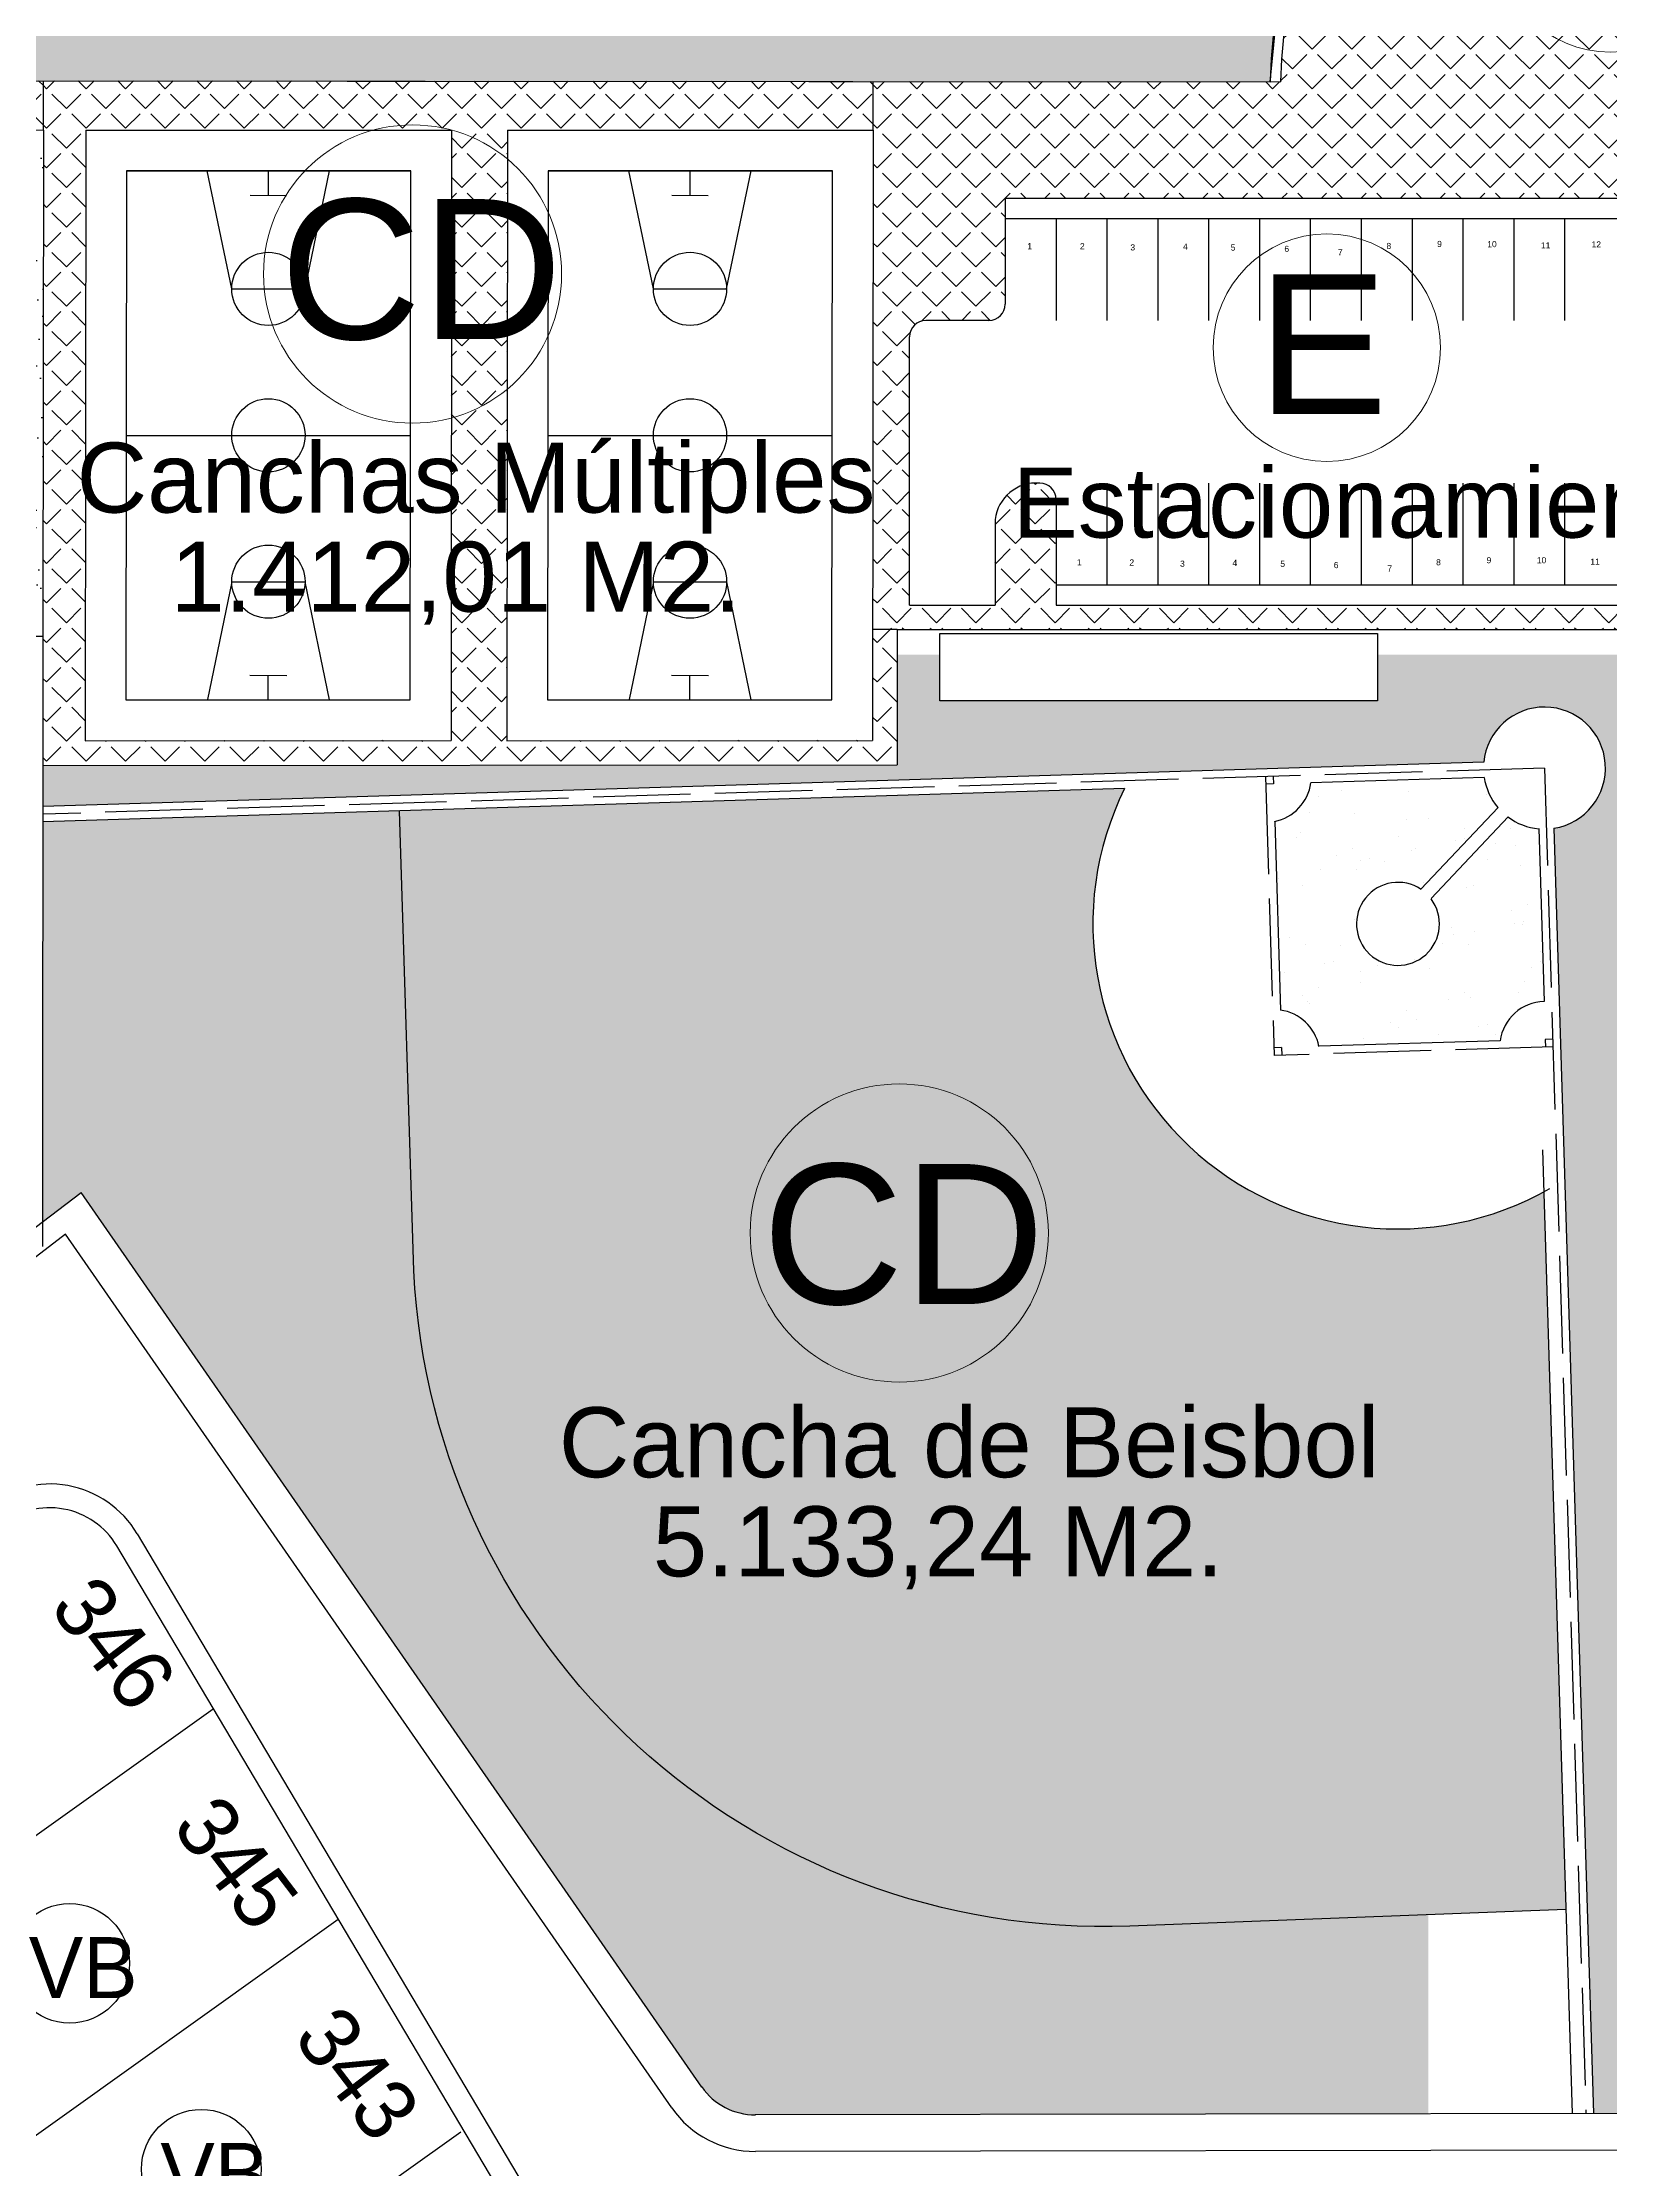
# Model space of a CAD drawing. Extents: x 472704 to 474638, y 1059265 to 1060325.
# Drawn here: x 473331.9 to 473409, y 1059725.5 to 1059830.1 of the extents above; entities that cross this region are included whole.
import ezdxf
from ezdxf.enums import TextEntityAlignment as Align

# ---------------------------------------------------------------- set-up
doc = ezdxf.new("R2010")
doc.units = 0
doc.header["$LTSCALE"] = 0.4
doc.header["$MEASUREMENT"] = 0
doc.linetypes.add('ACAD_ISO02W100', pattern=[15, 12, -3])
for name, color, linetype, lineweight in [('AREAS VERDAS', 72, 'CONTINUOUS', 25), ('CANCHA', 7, 'CONTINUOUS', 30), ('CANCHAS', 52, 'CONTINUOUS', 25)]:
    doc.layers.add(name, color=color, linetype=linetype, lineweight=lineweight)
for name, color, linetype in [('BIFAMILIARES', 6, 'CONTINUOUS'), ('NumeroPropu', 6, 'CONTINUOUS'), ('PARCELASPEOPUESTAS', 3, 'CONTINUOUS'), ('PISOS', 8, 'CONTINUOUS'), ('PoligonAV', 3, 'CONTINUOUS'), ('PROPUESTA_VIAS', 7, 'CONTINUOUS'), ('TEXTOPROPU', 7, 'CONTINUOUS'), ('TipoVivienda', 7, 'CONTINUOUS'), ('TOPONIMIA', 1, 'CONTINUOUS'), ('VIAPROPUESTA', 7, 'CONTINUOUS')]:
    doc.layers.add(name, color=color, linetype=linetype)
doc.styles.add('ARIAL', font='arial.ttf')
doc.styles.add('Numeros Parcelas', font='', dxfattribs={"height": 3})
doc.styles.add('ROMAND', font='arial.ttf')
doc.styles.add('TipoVivienda', font='', dxfattribs={"height": 3})
doc.styles.get('Numeros Parcelas').set_extended_font_data('AvantGarde Bk BT')
doc.styles.get('TipoVivienda').set_extended_font_data('AvantGarde Bk BT')
pattern_1 = [(45, (0, 0), (-0.9722718241, 0.9722718241), [1, -0.375]), (135, (0, 0), (-0.9722718241, -0.9722718241), [1, -0.375])]
pattern_2 = [(82.5, (0, 0), (-1.407013184, 1.3179271225), [0, -1.52, 0, -1.7, 0, -1.625]), (52.5, (0, 0), (-0.744137511, 3.2469797297), [0, -0.82, 0, -1.37, 0, -0.525]), (12.5, (-0.8697, -0.8697), (2.198029273, 2.2060323832), [0, -0.5, 0, -1.8, 0, -2.35]), (2.5, (-0.8697, -0.8697), (1.5050421636, 2.746262851), [0, -0.25, 0, -1.18, 0, -1.35])]

# ---------------------------------------------------------------- blocks, each defined once
blk = doc.blocks.new('CANCHAMULTIPLE')
at = {"layer": 'CANCHA'}
for p, q in [((-1.78, 29.48), (-13.67, 22.13)), ((11.89, 7.35), (-1.78, 29.48)), ((-13.67, 22.13), (0, 0)), ((0, 0), (11.89, 7.35))]:
    blk.add_line(p, q, dxfattribs=at)
at = {"layer": 'CANCHA', "ltscale": 0.5}
for p, q in [((-3.15, 21.81), (-5.18, 27.37)), ((-7.87, 24.3), (-6.34, 25.24)), ((-7.1, 24.77), (-7.73, 25.79)), ((-6.21, 19.91), (-10.29, 24.21)), ((-6.21, 19.91), (-3.15, 21.81)), ((-6.84, 11.05), (5.06, 18.42)), ((1.37, 7.67), (4.43, 9.56)), ((4.43, 9.56), (8.5, 5.26)), ((1.37, 7.67), (3.4, 2.11)), ((4.55, 4.23), (6.09, 5.18)), ((5.95, 3.68), (5.32, 4.7))]:
    blk.add_line(p, q, dxfattribs=at)
for centre in [(-4.68, 20.86), (-0.89, 14.74), (2.9, 8.62)]:
    blk.add_circle(centre, 1.8, dxfattribs=at)

msp = doc.modelspace()

# ---------------------------------------------------------------- hatches: boundary and pattern name
at = {"layer": 'AREAS VERDAS', "linetype": 'Continuous'}
h = msp.add_hatch(dxfattribs=at)
h.set_pattern_fill('AR-SAND', color=64, scale=3, style=0)
h.set_pattern_definition([(37.5, (0, 0), (-0.188980074, 5.780471307), [0, -4.56, 0, -5.1, 0, -4.875]), (7.5, (0, 0), (5.309330116, 8.466438196), [0, -2.46, 0, -4.11, 0, -1.575]), (327.5, (-3.69, 0), (9.342425585, 0.01697716), [0, -1.5, 0, -5.4, 0, -7.05]), (317.5, (-3.69, 0), (9.018379814, 2.633026695), [0, -0.75, 0, -3.54, 0, -4.05])])
h.paths.add_polyline_path([(473392.59, 1059831.8), (473394.84, 1059838.33), (473399.18, 1059844.05), (473404.49, 1059847.81), (473411.2, 1059849.98), (473416.59, 1059850.27), (473415.93, 1059922.11), (473436.53, 1059922.29), (473436.63, 1059911.67), (473448.39, 1059911.77), (473448.24, 1059923.77), (473470.14, 1059923.97), (473469.96, 1059952.8), (473471.84, 1059956.73), (473476.09, 1059957.7), (473532.78, 1059944.57), (473579.36, 1059995.05), (473584.97, 1059989.87), (473631.25, 1060025.55), (473713.15, 1060088.67), (473721.15, 1060082.71), (473748.97, 1060112.46), (473747.45, 1060113.87), (473789.96, 1060146.64), (473811, 1060165.02), (473871.08, 1060230.65), (473852.72, 1060250.12), (473548.47, 1060038.26), (473109.38, 1059707.59), (473156.48, 1059639.24), (473203.24, 1059674.87), (473196.54, 1059684.82), (473192.12, 1059691.72), (473231.1, 1059720.81), (473212.16, 1059746.83), (473256.63, 1059779.94), (473275.41, 1059793.96), (473279.1, 1059796.71), (473271.3, 1059790.89), (473286.9, 1059802.53), (473212.16, 1059746.83), (473231.1, 1059720.81), (473212.16, 1059746.83), (473321.37, 1059828.06), (473324.14, 1059828.21), (473392.23, 1059828.16)])
at = {"layer": 'AREAS VERDAS'}
h = msp.add_hatch(dxfattribs=at)
h.set_pattern_fill('AR-SAND', color=64, style=0)
h.set_pattern_definition([(37.5, (0, 0), (-0.0629933581, 1.926823769), [0, -1.52, 0, -1.7, 0, -1.625]), (7.5, (0, 0), (1.769776705, 2.822146065), [0, -0.82, 0, -1.37, 0, -0.525]), (327.5, (-1.23, 0), (3.1141418618, 0.0056590535), [0, -0.5, 0, -1.8, 0, -2.35]), (317.5, (-1.23, 0), (3.0061266046, 0.877675565), [0, -0.25, 0, -1.18, 0, -1.35])])
h.paths.add_polyline_path([(473331.91, 1059825.79), (473323.09, 1059825.8, 0.000189), (473323.09, 1059825.8, 0.000002), (473323.09, 1059825.8, 0.161663), (473321.29, 1059825.2), (473313.08, 1059819.07, 0.236498), (473311.87, 1059816.67), (473311.86, 1059803.78, -0.051584), (473313.57, 1059804.23, -0.092105), (473313.59, 1059804.79), (473313.2, 1059804.96), (473313.38, 1059805.05), (473312.62, 1059805.52), (473312.87, 1059805.65), (473312.86, 1059805.65, -0.080339), (473312.28, 1059806.71, -0.060888), (473313.97, 1059805.51, -0.096865), (473314.45, 1059805.85), (473314.35, 1059806.21), (473314.54, 1059806.12), (473314.43, 1059807.02), (473314.68, 1059806.9), (473314.68, 1059806.9, -0.003901), (473314.7, 1059806.96, -0.076415), (473315.14, 1059808.02, -0.060273), (473315.26, 1059805.97, -0.097619), (473315.82, 1059805.79), (473316.05, 1059806.09), (473316.1, 1059805.89), (473316.73, 1059806.53), (473316.79, 1059806.26), (473316.8, 1059806.26, -0.080339), (473317.96, 1059806.6, -0.061187), (473316.4, 1059805.21, -0.093769), (473316.59, 1059804.67), (473317.01, 1059804.69), (473316.89, 1059804.52), (473317.78, 1059804.43), (473317.61, 1059804.21), (473317.62, 1059804.21, -0.080339), (473318.61, 1059803.51, -0.062892), (473316.49, 1059803.88, -0.088323), (473316.21, 1059803.43), (473316.51, 1059803.06), (473316.31, 1059803.06), (473316.8, 1059802.3), (473316.52, 1059802.3), (473316.52, 1059802.29, -0.05491), (473316.61, 1059801.46, -0.025317), (473316.59, 1059801.08, -0.064085), (473315.55, 1059803, -0.085369), (473315.03, 1059802.93), (473314.94, 1059802.44), (473314.81, 1059802.59), (473314.52, 1059801.74), (473314.34, 1059801.95), (473314.34, 1059801.95, -0.080339), (473313.44, 1059801.14, -0.063925), (473314.28, 1059803.15, -0.087021), (473313.89, 1059803.5), (473313.46, 1059803.28), (473313.51, 1059803.53, -0.053546), (473312.71, 1059803.45), (473312.73, 1059803.44), (473311.86, 1059803.36), (473311.86, 1059800), (473313.91, 1059800), (473313.91, 1059800.91), (473331.89, 1059800.9)])
h = msp.add_hatch(dxfattribs=at)
h.set_pattern_fill('AR-SAND', color=64, angle=45, style=0)
h.set_pattern_definition(pattern_2)
h.paths.add_polyline_path([(473417.08, 1059800), (473400, 1059800), (473400, 1059794.62), (473402.73, 1059794.71, -2.042122), (473406.18, 1059791.46), (473408.12, 1059728.27), (473414.71, 1059728.28, 0.4164), (473417.71, 1059731.31)])
h.paths.add_polyline_path([(473414.13, 1059786.32), (473414.13, 1059766.46), (473409.89, 1059766.46), (473409.89, 1059786.32)], flags=16)
h.paths.add_polyline_path([(473400, 1059800), (473397.5, 1059800), (473397.5, 1059797.72), (473375.99, 1059797.72), (473375.99, 1059800), (473373.88, 1059800), (473373.88, 1059794.58), (473331.89, 1059794.55), (473331.88, 1059792.53), (473400, 1059794.62)])
h = msp.add_hatch(dxfattribs=at)
h.set_pattern_fill('AR-SAND', color=64, angle=45, style=0)
h.set_pattern_definition(pattern_2)
h.paths.add_polyline_path([(473349.42, 1059792.32), (473331.88, 1059791.78), (473331.87, 1059772.11), (473333.76, 1059773.55), (473364.28, 1059729.57, 0.245808), (473366.91, 1059728.2, 0.000421), (473366.91, 1059728.2), (473400, 1059728.25), (473400, 1059738.03), (473385.32, 1059737.48, -0.410497), (473350.12, 1059769.7)])
h.paths.add_polyline_path([(473360.84, 1059752.96), (473390.97, 1059752.96), (473390.97, 1059759.17), (473360.84, 1059759.17)], flags=25)
h.paths.add_polyline_path([(473356.36, 1059758.6), (473398.5, 1059758.6), (473398.5, 1059763.94), (473356.36, 1059763.94)], flags=25)
at = {"layer": 'PISOS', "linetype": 'Continuous'}
h = msp.add_hatch(dxfattribs=at)
h.set_pattern_fill('ANGLE', color=256, scale=5, angle=45, style=0)
h.set_pattern_definition(pattern_1)
h.paths.add_polyline_path([(473419.44, 1059844.5), (473419.39, 1059849.79), (473418.39, 1059849.78), (473416.59, 1059849.77), (473416.59, 1059850.27), (473414.46, 1059850.25, 0.071369), (473408.16, 1059849.29, -0.324498), (473406.98, 1059848.89, 0.069899), (473401.47, 1059845.96, -0.012897), (473401.62, 1059845.83, -0.008741), (473401.32, 1059845.85, 0.021711), (473399.8, 1059844.62), (473399.81, 1059844.62), (473399.8, 1059844.62, 0.001646), (473399.69, 1059844.52), (473419.48, 1059840.58), (473419.46, 1059842.48, -0.531926), (473417.97, 1059843.48, -0.526074)])
h.paths.add_polyline_path([(473419.48, 1059840.58), (473400.3, 1059844.4, 0.010496), (473399.62, 1059843.78, -0.025124), (473399.6, 1059843.4, -0.007736), (473399.45, 1059843.62, 0.136176), (473393.48, 1059833.52), (473419.59, 1059828.33)])
h.paths.add_polyline_path([(473409.66, 1059849.3), (473420.91, 1059849.3), (473420.91, 1059854.55), (473409.66, 1059854.55)], flags=9)
h = msp.add_hatch(dxfattribs=at)
h.set_pattern_fill('ANGLE', color=256, scale=5, angle=45, style=0)
h.set_pattern_definition(pattern_1)
h.paths.add_polyline_path([(473372.7, 1059828.18), (473372.7, 1059825.78), (473372.68, 1059801.23), (473373.88, 1059801.23), (473417.84, 1059801.23), (473418.84, 1059801.24), (473418.79, 1059806.45), (473419.79, 1059806.46, 0.411538), (473416.79, 1059809.43), (473415.2, 1059809.43, 0.414214), (473414.2, 1059808.43), (473414.2, 1059802.43), (473381.7, 1059802.43), (473381.7, 1059807.63, 0.414214), (473380.9, 1059808.43), (473380.7, 1059808.43, 0.414214), (473378.7, 1059806.43), (473378.7, 1059802.43), (473374.5, 1059802.43), (473374.5, 1059815.63, -0.414214), (473375.3, 1059816.43), (473378.4, 1059816.43, 0.414214), (473379.2, 1059817.23), (473379.2, 1059822.43), (473414.2, 1059822.43), (473414.2, 1059816.43, 0.414214), (473415.2, 1059815.43), (473416.68, 1059815.43, 0.416895), (473419.68, 1059818.46), (473419.59, 1059828.33), (473393.48, 1059833.52, 0.06192), (473392.73, 1059828.16)])
h = msp.add_hatch(dxfattribs=at)
h.set_pattern_fill('ANGLE', color=256, scale=5, angle=45, style=0)
h.set_pattern_definition(pattern_1)
h.paths.add_polyline_path([(473324.14, 1059828.21), (473322.75, 1059828.14), (473322.75, 1059825.78, -0.027891), (473323.09, 1059825.8, -0.000191), (473323.09, 1059825.8), (473331.91, 1059825.79), (473331.91, 1059828.21)])
h = msp.add_hatch(dxfattribs=at)
h.set_pattern_fill('ANGLE', color=256, scale=5, angle=45, style=0)
h.set_pattern_definition(pattern_1)
h.paths.add_polyline_path([(473372.7, 1059828.18), (473331.91, 1059828.21), (473331.91, 1059825.79), (473331.91, 1059821.7), (473331.93, 1059821.69), (473331.91, 1059821.69), (473331.91, 1059821.37, -0.001748), (473331.92, 1059821.35, -0.000556), (473331.91, 1059821.35), (473331.89, 1059800.9), (473331.89, 1059794.55), (473373.88, 1059794.58), (473373.88, 1059801.23), (473372.68, 1059801.23), (473372.68, 1059795.78), (473354.7, 1059795.76), (473354.72, 1059825.79), (473372.7, 1059825.78)])
h.paths.add_polyline_path([(473351.97, 1059825.78), (473351.95, 1059795.78), (473333.97, 1059795.76), (473333.99, 1059825.79)], flags=17)
at = {"layer": 'TEXTOPROPU', "linetype": 'Continuous'}
h = msp.add_hatch(dxfattribs=at)
h.set_pattern_fill('AR-SAND', color=256, style=0)
h.set_pattern_definition([(37.5, (0, 0), (-0.0629933581, 1.926823769), [0, -1.52, 0, -1.7, 0, -1.625]), (7.5, (0, 0), (1.769776705, 2.822146065), [0, -0.82, 0, -1.37, 0, -0.525]), (327.5, (-1.23, 0), (3.1141418618, 0.0056590535), [0, -0.5, 0, -1.8, 0, -2.35]), (317.5, (-1.23, 0), (3.0061266046, 0.877675565), [0, -0.25, 0, -1.18, 0, -1.35])])
h.paths.add_polyline_path([(473385.06, 1059793.41), (473349.42, 1059792.32), (473350.12, 1059769.7, 0.410497), (473385.32, 1059737.48), (473406.76, 1059738.29), (473405.68, 1059773.59, -0.732238)])

# ---------------------------------------------------------------- linework, layer by layer
at = {"layer": 'BIFAMILIARES', "linetype": 'Continuous'}
for centre in [(473333.2, 1059735.65), (473339.67, 1059725.53)]:
    msp.add_circle(centre, 2.94, dxfattribs=at)
at = {"layer": 'CANCHAS'}
for p, q in [((473402.73, 1059794.71), (473331.88, 1059792.53)), ((473392.39, 1059793.64), (473392.01, 1059793.63)), ((473402.75, 1059793.96), (473394.23, 1059793.7)), ((473385.06, 1059793.41), (473331.88, 1059791.78)), ((473399.64, 1059788.46), (473403.43, 1059792.48)), ((473400.14, 1059788), (473403.92, 1059792.02)), ((473405.43, 1059791.44), (473405.69, 1059782.95)), ((473406.18, 1059791.46), (473408.12, 1059728.27)), ((473405.75, 1059781.08), (473405.76, 1059780.7)), ((473405.61, 1059775.65), (473407.07, 1059728.27))]:
    msp.add_line(p, q, dxfattribs=at)
at = {"layer": 'CANCHAS', "linetype": 'ACAD_ISO02W100'}
for p, q in [((473405.71, 1059794.42), (473331.88, 1059792.15)), ((473392, 1059794), (473392.42, 1059780.29)), ((473405.71, 1059794.42), (473407.75, 1059728.27)), ((473406.13, 1059780.71), (473392.42, 1059780.29))]:
    msp.add_line(p, q, dxfattribs=at)
at = {"layer": 'CANCHAS', "linetype": 'Continuous'}
for p, q in [((473392.38, 1059794.01), (473392.39, 1059793.64)), ((473392.45, 1059791.8), (473392.73, 1059782.52)), ((473403.53, 1059781.01), (473394.63, 1059780.74)), ((473406.12, 1059781.09), (473405.75, 1059781.08)), ((473392.79, 1059780.68), (473392.41, 1059780.67)), ((473392.79, 1059780.68), (473392.8, 1059780.3))]:
    msp.add_line(p, q, dxfattribs=at)
at = {"layer": 'CANCHAS', "color": 7}
for p, q in [((473394.59, 1059793.03), (473394.59, 1059793.03)), ((473395.71, 1059793.32), (473395.71, 1059793.32)), ((473399.04, 1059793.29), (473399.04, 1059793.29)), ((473402.87, 1059793.12), (473402.87, 1059793.12)), ((473394.17, 1059792.24), (473394.17, 1059792.24)), ((473396.39, 1059792.2), (473396.39, 1059792.2)), ((473398.95, 1059791.87), (473398.95, 1059791.87)), ((473400.01, 1059791.96), (473400.01, 1059791.96)), ((473401.8, 1059791.46), (473401.8, 1059791.46)), ((473404.02, 1059791.44), (473404.02, 1059791.44)), ((473393.51, 1059790.99), (473393.51, 1059790.99)), ((473393.74, 1059791.25), (473393.74, 1059791.25)), ((473396.28, 1059790.45), (473396.28, 1059790.45)), ((473398.53, 1059791.07), (473398.53, 1059791.07)), ((473399.15, 1059790.38), (473399.15, 1059790.38)), ((473399.36, 1059790.45), (473399.36, 1059790.45)), ((473401.34, 1059790.87), (473401.34, 1059790.87)), ((473401.76, 1059790.96), (473401.76, 1059790.96)), ((473403.32, 1059790.7), (473403.32, 1059790.7)), ((473404.31, 1059790.6), (473404.31, 1059790.6)), ((473394.7, 1059789.45), (473394.7, 1059789.45)), ((473395.48, 1059790.13), (473395.48, 1059790.13)), ((473396.49, 1059789.42), (473396.49, 1059789.42)), ((473396.68, 1059789.87), (473396.68, 1059789.87)), ((473397.1, 1059789.96), (473397.1, 1059789.96)), ((473397.87, 1059789.83), (473397.87, 1059789.83)), ((473402.89, 1059789.9), (473402.89, 1059789.9)), ((473404.55, 1059789.63), (473404.55, 1059789.63)), ((473392.62, 1059788.97), (473392.62, 1059788.97)), ((473393.83, 1059788.64), (473393.83, 1059788.64)), ((473399.78, 1059788.77), (473399.78, 1059788.77)), ((473401.9, 1059788.55), (473401.9, 1059788.55)), ((473402.24, 1059788.66), (473402.24, 1059788.66)), ((473396.77, 1059787.75), (473396.77, 1059787.75)), ((473404.08, 1059787.41), (473404.08, 1059787.41)), ((473404.88, 1059787.73), (473404.88, 1059787.73)), ((473396.35, 1059786.96), (473396.35, 1059786.96)), ((473401.14, 1059786.59), (473401.14, 1059786.59)), ((473401.22, 1059786.25), (473401.22, 1059786.25)), ((473402.26, 1059786.37), (473402.26, 1059786.37)), ((473404.24, 1059786.79), (473404.24, 1059786.79)), ((473404.65, 1059786.72), (473404.65, 1059786.72)), ((473404.66, 1059786.88), (473404.66, 1059786.88)), ((473393.19, 1059786.09), (473393.19, 1059786.09)), ((473393.94, 1059785.73), (473393.94, 1059785.73)), ((473395.69, 1059785.72), (473395.69, 1059785.72)), ((473400.71, 1059785.79), (473400.71, 1059785.79)), ((473402, 1059785.76), (473402, 1059785.76)), ((473405.5, 1059785.42), (473405.5, 1059785.42)), ((473392.94, 1059784.38), (473392.94, 1059784.38)), ((473394.92, 1059784.8), (473394.92, 1059784.8)), ((473395.34, 1059784.89), (473395.34, 1059784.89)), ((473396.69, 1059784.41), (473396.69, 1059784.41)), ((473397.49, 1059784.73), (473397.49, 1059784.73)), ((473399.34, 1059784.99), (473399.34, 1059784.99)), ((473400.06, 1059784.55), (473400.06, 1059784.55)), ((473405.08, 1059784.63), (473405.08, 1059784.63)), ((473405.52, 1059784.89), (473405.52, 1059784.89)), ((473393.83, 1059783.25), (473393.83, 1059783.25)), ((473394.59, 1059783.64), (473394.59, 1059783.64)), ((473396.69, 1059783.9), (473396.69, 1059783.9)), ((473400.99, 1059783.05), (473400.99, 1059783.05)), ((473401.79, 1059783.37), (473401.79, 1059783.37)), ((473402.09, 1059783.16), (473402.09, 1059783.16)), ((473404.42, 1059783.38), (473404.42, 1059783.38)), ((473404.75, 1059783.94), (473404.75, 1059783.94)), ((473394.04, 1059782.94), (473394.04, 1059782.94)), ((473394.17, 1059782.85), (473394.17, 1059782.85)), ((473398.95, 1059782.48), (473398.95, 1059782.48)), ((473399.44, 1059782.07), (473399.44, 1059782.07)), ((473396.79, 1059781.12), (473396.79, 1059781.12)), ((473398.13, 1059781.89), (473398.13, 1059781.89)), ((473398.53, 1059781.68), (473398.53, 1059781.68)), ((473400.5, 1059781.3), (473400.5, 1059781.3)), ((473402.48, 1059781.72), (473402.48, 1059781.72)), ((473402.9, 1059781.81), (473402.9, 1059781.81)), ((473403.32, 1059781.31), (473403.32, 1059781.31))]:
    msp.add_line(p, q, dxfattribs=at)
at = {"layer": 'CANCHAS'}
msp.add_lwpolyline([(473375.99, 1059801.04), (473397.5, 1059801.04), (473397.5, 1059797.72), (473375.99, 1059797.72)], close=True, dxfattribs=at)
at = {"layer": 'CANCHAS', "linetype": 'Continuous'}
msp.add_lwpolyline([(473406.76, 1059738.29), (473385.32, 1059737.48, -0.410497), (473350.12, 1059769.7), (473349.42, 1059792.32)], format="xyb", dxfattribs=at)
at = {"layer": 'CANCHAS'}
for centre, radius, start, end in [((473405.71, 1059794.42), 3, 278.943, 174.5815), ((473392, 1059794), 2.25, 281.3563, 352.1682), ((473405.71, 1059794.42), 3, 188.943, 220.3028), ((473398.51, 1059786.76), 15, 153.6837, 299.8408), ((473405.71, 1059794.42), 3, 233.2217, 264.5815), ((473398.51, 1059786.76), 2.04, 56.2675, 37.257), ((473392.42, 1059780.29), 2.25, 11.3563, 82.1682), ((473405.76, 1059780.7), 2.25, 91.7623, 172.1682)]:
    msp.add_arc(centre, radius, start, end, dxfattribs=at)
at = {"layer": 'PARCELASPEOPUESTAS', "linetype": 'Continuous'}
for p, q in [((473335.51, 1059756.18), (473359.25, 1059716.18)), ((473300.76, 1059719.98), (473340.26, 1059748.17)), ((473307.69, 1059710.19), (473346.41, 1059737.82)), ((473314.62, 1059700.4), (473352.43, 1059727.37))]:
    msp.add_line(p, q, dxfattribs=at)
msp.add_arc((473332.22, 1059754.22), 3.83, 30.69, 128.7462, dxfattribs=at)
at = {"layer": 'PISOS', "linetype": 'Continuous'}
for p, q in [((473331.91, 1059825.79), (473331.91, 1059828.21)), ((473372.7, 1059825.78), (473372.7, 1059828.18)), ((473373.88, 1059801.23), (473372.68, 1059801.23))]:
    msp.add_line(p, q, dxfattribs=at)
at = {"layer": 'PoligonAV'}
msp.add_lwpolyline([(473548.47, 1060038.26), (473109.38, 1059707.59), (473156.48, 1059639.24), (473203.24, 1059674.87), (473203.24, 1059674.87), (473196.54, 1059684.82), (473192.12, 1059691.72), (473231.1, 1059720.81), (473212.16, 1059746.83), (473256.63, 1059779.94), (473275.41, 1059793.96), (473279.1, 1059796.71), (473271.3, 1059790.89), (473286.9, 1059802.53), (473212.16, 1059746.83), (473231.1, 1059720.81), (473212.16, 1059746.83), (473321.37, 1059828.06), (473324.14, 1059828.21), (473392.23, 1059828.16), (473392.59, 1059831.8)], dxfattribs=at)
at = {"layer": 'PROPUESTA_VIAS'}
for p, q in [((473379.2, 1059822.43), (473379.2, 1059817.23)), ((473414.2, 1059822.43), (473379.2, 1059822.43)), ((473414.2, 1059821.43), (473379.2, 1059821.43)), ((473378.4, 1059816.43), (473375.3, 1059816.43)), ((473380.9, 1059808.43), (473380.7, 1059808.43)), ((473381.7, 1059807.63), (473381.7, 1059802.43)), ((473378.7, 1059806.43), (473378.7, 1059802.43)), ((473381.7, 1059803.43), (473414.2, 1059803.43)), ((473374.5, 1059802.43), (473378.7, 1059802.43)), ((473381.7, 1059802.43), (473414.2, 1059802.43)), ((473373.88, 1059801.23), (473417.07, 1059801.23)), ((473242.69, 1059704.14), (473333.76, 1059773.55))]:
    msp.add_line(p, q, dxfattribs=at)
at = {"layer": 'PROPUESTA_VIAS', "color": 8}
for p, q in [((473381.7, 1059821.43), (473381.7, 1059816.43)), ((473384.2, 1059821.43), (473384.2, 1059816.43)), ((473386.7, 1059821.43), (473386.7, 1059816.43)), ((473389.2, 1059821.43), (473389.2, 1059816.43)), ((473391.7, 1059821.43), (473391.7, 1059816.43)), ((473394.2, 1059821.43), (473394.2, 1059816.43)), ((473396.7, 1059821.43), (473396.7, 1059816.43)), ((473399.2, 1059821.43), (473399.2, 1059816.43)), ((473401.7, 1059821.43), (473401.7, 1059816.43)), ((473404.2, 1059821.43), (473404.2, 1059816.43)), ((473406.7, 1059821.43), (473406.7, 1059816.43)), ((473384.2, 1059808.43), (473384.2, 1059803.43)), ((473386.7, 1059808.43), (473386.7, 1059803.43)), ((473389.2, 1059808.43), (473389.2, 1059803.43)), ((473391.7, 1059808.43), (473391.7, 1059803.43)), ((473394.2, 1059808.43), (473394.2, 1059803.43)), ((473396.7, 1059808.43), (473396.7, 1059803.43)), ((473399.2, 1059808.43), (473399.2, 1059803.43)), ((473401.7, 1059808.43), (473401.7, 1059803.43)), ((473404.2, 1059808.43), (473404.2, 1059803.43)), ((473406.7, 1059808.43), (473406.7, 1059803.43))]:
    msp.add_line(p, q, dxfattribs=at)
at = {"layer": 'PROPUESTA_VIAS', "linetype": 'Continuous', "ltscale": 0.5}
for p, q in [((473374.5, 1059802.43), (473374.5, 1059815.63)), ((473333, 1059771.5), (473245.46, 1059704.6))]:
    msp.add_line(p, q, dxfattribs=at)
at = {"layer": 'PROPUESTA_VIAS'}
for centre, radius, start, end in [((473378.4, 1059817.23), 0.8, 270, 0), ((473380.7, 1059806.43), 2, 90, 180), ((473380.9, 1059807.63), 0.8, 0, 90)]:
    msp.add_arc(centre, radius, start, end, dxfattribs=at)
at = {"layer": 'PROPUESTA_VIAS', "ltscale": 0.5}
msp.add_arc((473375.3, 1059815.63), 0.8, 90, 180, dxfattribs=at)
at = {"layer": 'TOPONIMIA', "linetype": 'Continuous', "lineweight": 20}
for centre, radius in [((473408.96, 1059835.21), 5.59), ((473350.06, 1059818.71), 7.33), ((473395.01, 1059815.09), 5.59), ((473373.99, 1059771.56), 7.33)]:
    msp.add_circle(centre, radius, dxfattribs=at)
at = {"layer": 'VIAPROPUESTA', "linetype": 'Continuous'}
for p, q in [((473322.31, 1059828.21), (473392.73, 1059828.16)), ((473323.09, 1059825.8), (473331.91, 1059825.79)), ((473331.91, 1059825.79), (473331.89, 1059800.9)), ((473333.99, 1059825.79), (473333.97, 1059795.76)), ((473333.99, 1059825.79), (473351.97, 1059825.78)), ((473351.97, 1059825.78), (473351.95, 1059795.78)), ((473354.72, 1059825.79), (473354.7, 1059795.76)), ((473354.72, 1059825.79), (473372.7, 1059825.78)), ((473372.7, 1059825.78), (473372.68, 1059795.78)), ((473335.99, 1059823.79), (473349.97, 1059823.78)), ((473356.72, 1059823.79), (473370.7, 1059823.78)), ((473313.91, 1059800.91), (473331.89, 1059800.9)), ((473331.89, 1059800.9), (473331.87, 1059770.9)), ((473373.88, 1059801.23), (473373.88, 1059794.58)), ((473333.97, 1059795.76), (473351.95, 1059795.78)), ((473354.7, 1059795.76), (473372.68, 1059795.78)), ((473331.89, 1059794.55), (473373.88, 1059794.58))]:
    msp.add_line(p, q, dxfattribs=at)
at = {"layer": 'VIAPROPUESTA'}
for p, q in [((473364.28, 1059729.57), (473333.76, 1059773.55)), ((473362.8, 1059728.55), (473333, 1059771.5)), ((473336.52, 1059756.77), (473359.91, 1059717.36)), ((473414.71, 1059728.28), (473366.91, 1059728.2)), ((473415.51, 1059726.48), (473366.92, 1059726.4))]:
    msp.add_line(p, q, dxfattribs=at)
at = {"layer": 'VIAPROPUESTA', "linetype": 'Continuous'}
for points in [[(473416.89, 1059850.27), (473414.46, 1059850.25, 0.407076), (473392.23, 1059828.16)], [(473416.9, 1059849.77), (473414.46, 1059849.75, 0.40698), (473392.73, 1059828.16)]]:
    msp.add_lwpolyline(points, format="xyb", dxfattribs=at)
at = {"layer": 'VIAPROPUESTA'}
for centre, radius, start, end in [((473332.22, 1059754.22), 5, 30.69, 128.7462), ((473366.91, 1059731.4), 3.2, 214.7602, 270.0965), ((473366.91, 1059731.4), 5, 214.7602, 270.0965)]:
    msp.add_arc(centre, radius, start, end, dxfattribs=at)

# ---------------------------------------------------------------- block references
at = {"layer": 'CANCHAS', "linetype": 'Continuous', "rotation": 328.2385000445473}
for p in [(473335.97, 1059797.78), (473356.7, 1059797.78), (473315.89, 1059772.9)]:
    msp.add_blockref('CANCHAMULTIPLE', p, dxfattribs=at)

# ---------------------------------------------------------------- texts
at = {"layer": 'NumeroPropu', "linetype": 'Continuous', "lineweight": 20, "style": 'Numeros Parcelas'}
for s, p in [('346', (473332.16, 1059753.14)), ('345', (473338.18, 1059742.35)), ('343', (473344.14, 1059731.99))]:
    msp.add_text(s, height=3, rotation=307.3603, dxfattribs=at).set_placement(p)
at = {"layer": 'PROPUESTA_VIAS', "style": 'ROMAND'}
for s, p in [('1', (473380.4, 1059820.08)), ('2', (473382.99, 1059820.08)), ('3', (473385.47, 1059820.02)), ('4', (473388.06, 1059820.06)), ('5', (473390.4, 1059820.01)), ('6', (473393.04, 1059819.95)), ('7', (473395.67, 1059819.78)), ('8', (473398.06, 1059820.09)), ('9', (473400.55, 1059820.19)), ('10', (473403.13, 1059820.18)), ('11', (473405.77, 1059820.12)), ('12', (473408.26, 1059820.17)), ('1', (473382.84, 1059804.54)), ('2', (473385.42, 1059804.53)), ('3', (473387.91, 1059804.47)), ('4', (473390.49, 1059804.51)), ('5', (473392.84, 1059804.46)), ('6', (473395.47, 1059804.4)), ('7', (473398.1, 1059804.23)), ('8', (473400.5, 1059804.54)), ('9', (473402.98, 1059804.64)), ('10', (473405.57, 1059804.64)), ('11', (473408.2, 1059804.57))]:
    msp.add_text(s, height=0.3, dxfattribs=at).set_placement(p, align=Align.MIDDLE)
at = {"layer": 'TEXTOPROPU', "linetype": 'Continuous', "style": 'ARIAL'}
for s, p in [('Canchas Múltiples', (473333.54, 1059806.98)), ('Estacionamiento', (473379.56, 1059805.75)), ('1.412,01 M2.', (473338.16, 1059802.11)), ('Cancha de Beisbol', (473357.25, 1059759.55)), ('5.133,24 M2.', (473361.87, 1059754.68))]:
    msp.add_text(s, height=3.4415, dxfattribs=at).set_placement(p)
at = {"layer": 'TipoVivienda', "linetype": 'Continuous', "lineweight": 20, "style": 'TipoVivienda'}
for p in [(473331.19, 1059733.94), (473337.66, 1059723.82)]:
    msp.add_text('VB', height=3, dxfattribs=at).set_placement(p)
at = {"layer": 'TOPONIMIA', "linetype": 'Continuous', "style": 'ARIAL'}
for s, height, p in [('CD', 6.883, (473343.54, 1059815.51)), ('E', 6.88, (473391.59, 1059811.82)), ('CD', 6.883, (473367.25, 1059768.07))]:
    msp.add_text(s, height=height, dxfattribs=at).set_placement(p)

doc.saveas('drawing.dxf')
